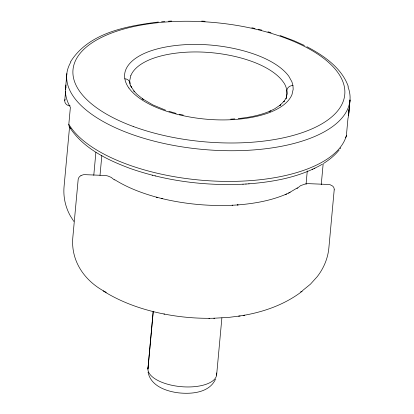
<?xml version="1.0" encoding="UTF-8"?>
<svg xmlns="http://www.w3.org/2000/svg" width="414" height="414" viewBox="0 0 414 414"><rect width="100%" height="100%" fill="white"/><g stroke="black" fill="none" stroke-linecap="round" stroke-linejoin="round"><path stroke-width="0.62" d="M65.453 89.398L66.882 73.568M153.211 311.297L147.922 369.076L153.263 311.219M70.126 105.86A5.806 5.185 -9.7 0 1 64.734 100.509L65.635 91.106M65.924 87.97L66.038 86.712M93.776 175.313L95.893 152.29M100.007 175.386L101.828 155.56M216.62 375.172L221.883 317.885M286.141 98.563C287.637 92.71 286.974 86.485 283.083 81.739A80.43 35.278 5.2 0 0 270.332 70.318C262.103 65.081 252.938 61.489 243.618 58.726A81.216 35.625 5.2 0 0 221.635 53.923C209.049 52.029 196.252 51.445 183.552 52.387A81.216 35.625 5.2 0 0 162.925 55.481C154.805 57.442 146.706 60.211 139.823 65.06A80.43 35.278 5.2 0 0 130.829 75.612M306.049 184.323L307.281 170.894M321.248 184.66L323.189 163.509M334.201 189.855L328.876 247.872A63.508 56.687 -9.7 0 1 317.155 276.743L310.412 284.206L302.453 290.675M348.557 115.589L350.037 99.919L348.836 112.655M130.829 75.612L129.706 80.616L130.306 85.765M285.996 98.786L287.125 93.781L286.897 90.355A5.62 5.02 -9.7 0 1 292.946 85.548L291.927 81.853L288.863 76.321A86.153 37.788 5.2 0 0 275.201 64.082C266.383 58.477 256.571 54.627 246.584 51.672A87.002 38.16 5.2 0 0 223.037 46.523C209.556 44.495 195.848 43.868 182.248 44.883A87.002 38.16 5.2 0 0 160.151 48.195C151.452 50.296 142.778 53.261 135.404 58.457A86.153 37.788 5.2 0 0 125.773 69.754C123.181 75.84 125.044 82.898 128.889 88.016M215.534 379.188C209.241 392.948 191.403 394.283 178.186 392.808C165.942 391.23 150.582 385.817 148.041 372.072M70.613 61.702C88.896 32.592 126.86 25.994 158.386 22.02M285.8 98.615L283.74 101.772L284.32 100.98L279.874 105.446L280.599 104.83L274.58 108.877L269.762 111.273L270.502 110.926C260.282 115.33 249.233 117.441 238.21 118.59M340.117 148.709L340.712 147.891M339.18 149.956C334.962 155.276 329.601 159.587 323.908 163.23M296.983 188.567L300.559 185.658L305.33 183.961A15.168 13.538 -9.7 0 1 309.129 183.681L328.39 184.458A6.955 6.21 -9.7 0 1 330.113 184.727L332.582 186.036A5.423 4.844 -9.7 0 1 334.217 189.855M302.432 291.068C285.298 304.337 264.329 311.835 243.121 315.442M300.605 291.917L301.527 291.296M297.49 187.811L288.568 193.084M322.221 164.265C299.094 177.601 272.117 182.238 245.802 184.039M80.958 175.583L83.157 174.786A6.955 6.21 -9.7 0 1 84.917 174.656L104.173 175.432A15.168 13.538 -9.7 0 1 107.899 176.012L111.304 177.43L114.404 179.971M312.182 169.461L312.948 169.103M314.138 168.545L314.914 168.177M285.168 194.673L290.142 192.35M286.685 193.964C271.108 200.686 254.186 203.641 237.357 204.951L238.097 204.904L232.13 205.272L232.771 205.23C208.91 206.343 184.892 204.081 161.667 198.508L162.314 198.673L156.513 197.193L157.253 197.38C142.323 193.312 127.631 187.821 114.487 179.557M213.8 318.247L229.273 317.331L240.094 315.939M238.614 316.182L244.731 315.178M161.579 21.725L164.808 21.471M230.65 119.16L234.821 118.896M69.423 126.938C83.069 148.357 107.216 159.907 130.239 168.477C166.356 181.104 205.028 185.958 243.184 184.183M248.731 183.837L249.099 183.816M242.858 184.204L246.149 184.013M168.405 21.228L171.655 21.047M163.944 313.993C178.962 316.948 194.28 318.402 209.587 318.304M208.93 318.319L214.602 318.231M201.701 21.104L205.085 21.295M164.627 314.128C143.042 309.936 121.835 302.66 103.148 290.923M251.81 27.754L255.019 28.478M183.273 115.123L179.464 114.248L179.779 114.326M258.196 29.228L261.695 30.103M152.176 175.148L152.523 175.236M155.053 175.867L155.379 175.95M176.085 113.384L168.933 111.294M267.946 31.78L271.015 32.665M280.004 35.5L294.095 40.789L304.461 45.478M165.496 110.145L152.906 104.918L142.509 98.822L143.182 99.303L137.086 94.371L133.862 90.951L134.462 91.691L131.01 86.49L131.435 87.375L130.664 85.641M106.263 292.351C95.111 286.742 85.268 278.151 79.162 267.18A63.508 56.687 -9.7 0 1 72.817 237.564L78.158 179.552A5.444 4.859 -9.7 0 1 80.984 175.624M306.909 46.71C323.846 55.662 341.488 67.663 348.303 86.438M73.837 221.433L70.421 216.056A63.508 56.687 -9.7 0 1 64.077 186.44L69.417 128.428A5.423 4.844 -9.7 0 1 69.743 127.119M292.946 85.548L293.184 89.217L291.984 94.578A86.153 37.788 5.2 0 1 282.343 105.875C274.979 111.076 266.3 114.036 257.601 116.143A87.002 38.16 5.2 0 1 235.504 119.455C221.904 120.464 208.195 119.837 194.715 117.814A87.002 38.16 5.2 0 1 171.168 112.66C161.181 109.71 151.369 105.855 142.551 100.25A86.153 37.788 5.2 0 1 128.894 88.016M216.605 372.952A34.512 15.137 5.2 0 1 181.254 386.676A34.512 15.137 5.2 0 1 148.248 366.964M348.8 109.694A142.199 62.369 5.2 0 1 347.962 118.482L346.409 135.414A142.199 62.369 5.2 0 1 216.393 181.161A142.199 62.369 5.2 0 1 68.828 124.247L70.38 107.314A142.199 62.369 5.2 0 1 65.992 85.015M71.017 128.619A5.806 5.185 -9.8 0 1 68.791 124.241M64.77 100.509A142.199 62.369 5.2 0 1 65.086 99.407M347.967 86.78A142.199 62.369 5.2 0 1 203.409 149.485A142.199 62.369 5.2 0 1 70.918 61.96M124.805 78.784A5.62 5.02 -9.7 0 1 129.934 84.037M346.451 135.419A5.806 5.185 -9.7 0 1 345.493 137.836M133.21 126.461A136.444 59.844 5.2 0 0 344.562 96.198A136.444 59.844 5.2 0 0 148.859 23.841A136.444 59.844 5.2 0 0 133.21 126.461"/></g></svg>
